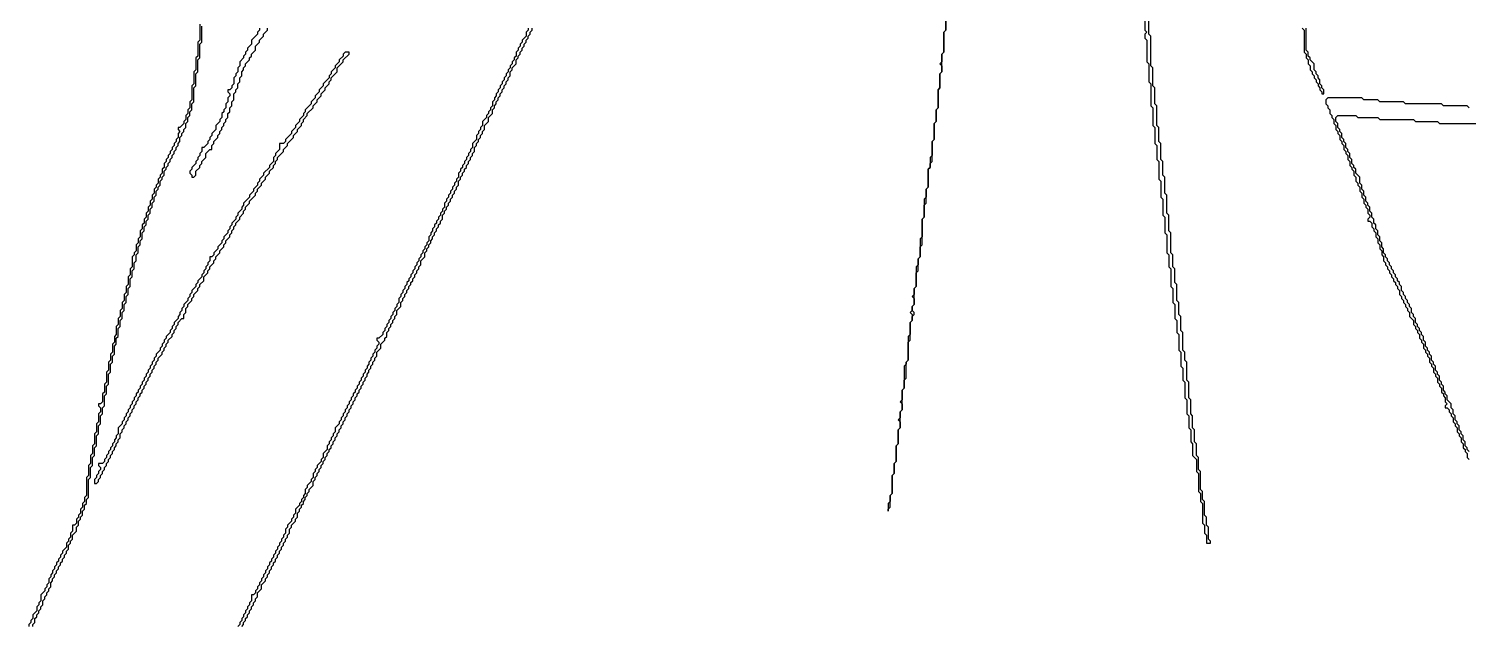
# Model space of a CAD drawing. Header units: metres. Extents: x 0 to 1000, y 0 to 1405.
# Drawn here: x 363.7 to 544.6, y 492.4 to 567.4 of the extents above; entities that cross this region are included whole.
import ezdxf

# ---------------------------------------------------------------- set-up
doc = ezdxf.new("R2010")
doc.units = ezdxf.units.M

msp = doc.modelspace()

# ---------------------------------------------------------------- linework, layer by layer
for points in [[(504, 570.25), (504, 567.25), (504.25, 567), (504, 566.75), (504, 566.25), (504.25, 566), (504.25, 563.25), (504.5, 563), (504.5, 560.75), (504.75, 560.5), (504.75, 557.75), (505, 557.5), (505, 555.25), (505.25, 555), (505.25, 553), (505.5, 552.75), (505.5, 551), (505.75, 550.75), (505.75, 548.5), (506, 548.25), (506, 546.25), (506.25, 546), (506.25, 544), (506.5, 543.75), (506.5, 541.75), (506.75, 541.5), (506.75, 539.25), (507, 539), (507, 537.5), (507.25, 537.25), (507.25, 535), (507.5, 534.75), (507.5, 533), (507.75, 532.75), (507.75, 531), (508, 530.75), (508, 529.25), (508.25, 529), (508.25, 527), (508.5, 526.75), (508.5, 525), (508.75, 524.75), (508.75, 523.25), (509, 523), (509, 521), (509.25, 520.75), (509.25, 519), (509.5, 518.75), (509.5, 517.25), (509.75, 517), (509.75, 515.5), (510, 515.25), (510, 513.75), (510.5, 513.25), (510.5, 511.75), (510.75, 511.5), (510.75, 509.25), (511, 509), (511, 508), (511.25, 507.75), (511.25, 505.25), (511.5, 505), (511.5, 504), (511.75, 503.75), (511.75, 502.75), (512.25, 502.75), (512.25, 503), (512, 503.25), (512, 504.75), (511.75, 505), (511.75, 506), (511.5, 506.25), (511.5, 508), (511.25, 508.25), (511.25, 509.25), (511, 509.5), (511, 511.75), (510.75, 512), (510.75, 513.5), (510.5, 513.75), (510.5, 515.25), (510.25, 515.5), (510.25, 517), (510, 517.25), (510, 518.75), (509.75, 519), (509.75, 520.75), (509.5, 521), (509.5, 523), (509.25, 523.25), (509.25, 525.5), (509, 525.75), (509, 526.75), (508.75, 527), (508.75, 529.25), (508.5, 529.5), (508.5, 531.25), (508.25, 531.5), (508.25, 533), (508, 533.25), (508, 535.25), (507.75, 535.5), (507.75, 537.25), (507.5, 537.5), (507.5, 539), (507.25, 539.25), (507.25, 541.75), (507, 542), (507, 544), (506.75, 544.25), (506.75, 546.5), (506.5, 546.75), (506.5, 548.75), (506.25, 549), (506.25, 550.75), (506, 551), (506, 553), (505.75, 553.25), (505.75, 555), (505.5, 555.25), (505.5, 557.75), (505.25, 558), (505.25, 560), (505, 560.25), (505, 562.5), (504.75, 562.75), (504.75, 566.5), (504.5, 566.75), (504.5, 569.75)], [(385.25, 568), (385.25, 566), (385, 565.75), (385, 564), (384.75, 563.75), (384.75, 562.25), (384.5, 562), (384.5, 560.5), (384.25, 560.25), (384.25, 558.5), (384, 558.25), (384, 557.5), (383.75, 557.25), (383.75, 556.75), (383.5, 556.5), (383.5, 556), (383.25, 555.75), (383.25, 555.5), (382.75, 555), (382.5, 555), (382.5, 554.75), (382.75, 554.5), (382.5, 554.25), (382.5, 553.75), (382.25, 553.5), (382.25, 553.25), (382, 553), (382, 552.75), (381.75, 552.5), (381.75, 552.25), (381.5, 552), (381.5, 551.75), (381.25, 551.5), (381.25, 551.25), (381, 551), (381, 550.75), (380.75, 550.5), (380.75, 550), (380.5, 549.75), (380.5, 549.25), (380.25, 549), (380.25, 548.75), (380, 548.5), (380, 548), (379.75, 547.75), (379.75, 547.5), (379.5, 547.25), (379.5, 546.75), (379.25, 546.5), (379.25, 546), (379, 545.75), (379, 545.25), (378.75, 545), (378.75, 544.5), (378.5, 544.25), (378.5, 543.75), (378.25, 543.5), (378.25, 543), (378, 542.75), (378, 542.25), (377.75, 542), (377.75, 541.25), (377.5, 541), (377.5, 540.5), (377.25, 540.25), (377.25, 539.5), (377, 539.25), (377, 539), (376.75, 538.75), (376.75, 537.5), (376.5, 537.25), (376.5, 536.5), (376.25, 536.25), (376.25, 535.25), (376, 535), (376, 534.25), (375.75, 534), (375.75, 533.25), (375.5, 533), (375.5, 532.25), (375.25, 532), (375.25, 531.25), (375, 531), (375, 530.25), (374.75, 530), (374.75, 529), (374.5, 528.75), (374.5, 528), (374.25, 527.75), (374.25, 526.75), (374, 526.5), (374, 525.75), (373.75, 525.5), (373.75, 524.5), (373.5, 524.25), (373.5, 523), (373.25, 522.75), (373.25, 521.75), (373, 521.5), (373, 520.5), (372.75, 520.25), (372.5, 520.25), (372.5, 520), (372.75, 519.75), (372.75, 519.25), (372.5, 519), (372.5, 518), (372.25, 517.75), (372.25, 516.75), (372, 516.5), (372, 515.25), (371.75, 515), (371.75, 514), (371.5, 513.75), (371.5, 512.75), (371.25, 512.5), (371.25, 511.25), (371, 511), (371, 508.75), (370.75, 508.5), (370.75, 508), (370.5, 507.75), (370.5, 507.25), (370.25, 507), (370.25, 506.5), (370, 506.25), (370, 506), (369.75, 505.75), (369.75, 505.25), (369.5, 505), (369.25, 505), (369.25, 504.25), (369, 504), (369, 503.5), (368.75, 503.25), (368.75, 503), (368.5, 502.75), (368.5, 502.25), (368, 501.75), (368, 501.5), (367.75, 501.25), (367.75, 501), (367.5, 500.75), (367.5, 500.5), (367.25, 500.25), (367.25, 500), (367, 499.75), (367, 499.5), (366.75, 499.25), (366.75, 499), (366.5, 498.75), (366.5, 498.5), (366.25, 498.25), (366.25, 497.75), (366, 497.5), (366, 497.25), (365.75, 497), (365.75, 496.75), (365.25, 496.25), (365.25, 495.5), (365, 495.25), (365, 495), (364.75, 494.75), (364.75, 494.25), (364.25, 493.75), (364.25, 493.25), (364, 493), (364, 492.75), (363.75, 492.5), (363.75, 492.25)], [(479, 568.5), (479, 567.25), (478.75, 567), (478.75, 564.5), (478.5, 564.25), (478.5, 563.25), (478.25, 563), (478.5, 562.75), (478.5, 562), (478.25, 561.75), (478.25, 560), (478, 559.75), (478, 557.5), (477.75, 557.25), (477.75, 555.75), (477.5, 555.5), (477.5, 553.5), (477.25, 553.25), (477.25, 551.5), (477, 551.25), (477, 550), (476.75, 549.75), (476.75, 547.5), (476.5, 547.25), (476.5, 546.25), (476.25, 546), (476.25, 543.75), (476, 543.5), (476, 541.25), (475.75, 541), (475.75, 538.75), (475.5, 538.5), (475.5, 537.75), (475.25, 537.5), (475.25, 535), (475, 534.75), (475, 534), (474.75, 533.75), (475, 533.5), (475, 532.75), (474.75, 532.5), (474.75, 532), (474.5, 531.75), (474.75, 531.5), (474.75, 530.75), (474.5, 530.5), (474.5, 529), (474.25, 528.75), (474.25, 525.75), (474, 525.5), (474, 525.25), (473.75, 525), (473.75, 522.25), (473.5, 522), (473.5, 520.75), (473.25, 520.5), (473.5, 520.25), (473.5, 519.5), (473.25, 519.25), (473.25, 518.5), (473, 518.25), (473.25, 518), (473.25, 517.25), (473, 517), (473, 515.25), (472.75, 515), (472.75, 513), (472.5, 512.75), (472.5, 511.5), (472.25, 511.25), (472.25, 509), (472, 508.75), (472, 508), (471.75, 507.75), (471.75, 506.75), (471.75, 507), (472, 507.25), (472, 508.75), (472.25, 509), (472.25, 511.25), (472.5, 511.5), (472.5, 512.75), (472.75, 513), (472.75, 515), (473, 515.25), (473, 517), (473.25, 517.25), (473.25, 519.25), (473.5, 519.5), (473.5, 522), (473.75, 522.25), (473.75, 523.25), (474, 523.5), (474, 525.5), (474.25, 525.75), (474.25, 528), (474.5, 528.25), (474.5, 530.5), (474.75, 530.75), (474.75, 531.25), (475, 531.5), (475, 531.75), (474.75, 532), (474.75, 532.5), (475, 532.75), (475, 534.75), (475.25, 535), (475.25, 536.75), (475.5, 537), (475.5, 538.5), (475.75, 538.75), (475.75, 540), (476, 540.25), (476, 543.5), (476.25, 543.75), (476.25, 545.25), (476.5, 545.5), (476.5, 547.25), (476.75, 547.5), (476.75, 549.75), (477, 550), (477, 550.5), (477.25, 550.75), (477.25, 553.25), (477.5, 553.5), (477.5, 555.5), (477.75, 555.75), (477.75, 557.25), (478, 557.5), (478, 559.75), (478.25, 560), (478.25, 561.75), (478.5, 562), (478.5, 564.25), (478.75, 564.5), (478.75, 567), (479, 567.25), (479, 568.5)], [(364.25, 492.25), (364.25, 492.5), (364.5, 492.75), (364.5, 493.25), (364.75, 493.5), (364.75, 493.75), (365, 494), (365, 494.25), (365.25, 494.5), (365.25, 494.75), (365.5, 495), (365.5, 495.5), (365.75, 495.75), (365.75, 496), (366, 496.25), (366, 496.5), (366.25, 496.75), (366.25, 497), (366.5, 497.25), (366.5, 497.75), (366.75, 498), (366.75, 498.25), (367, 498.5), (367, 498.75), (367.25, 499), (367.25, 499.25), (367.5, 499.5), (367.5, 499.75), (367.75, 500), (367.75, 500.25), (368, 500.5), (368, 500.75), (368.25, 501), (368.25, 501.25), (368.5, 501.5), (368.5, 501.75), (368.75, 502), (368.75, 502.5), (369, 502.75), (369, 503), (369.25, 503.25), (369.25, 503.75), (369.75, 504.25), (369.75, 504.75), (370, 505), (370, 505.5), (370.25, 505.75), (370.25, 506), (370.5, 506.25), (370.5, 506.75), (370.75, 507), (370.75, 507.5), (371, 507.75), (371, 508.25), (371.25, 508.5), (371.25, 510.75), (371.5, 511), (371.5, 512.25), (371.75, 512.5), (371.75, 513.5), (372, 513.75), (372, 514.75), (372.25, 515), (372.25, 516.25), (372.5, 516.5), (372.5, 517.5), (372.75, 517.75), (372.75, 518.75), (373, 519), (373, 519.75), (373.25, 520), (373.25, 521.25), (373.5, 521.5), (373.5, 522.5), (373.75, 522.75), (373.75, 524), (374, 524.25), (374, 525.25), (374.25, 525.5), (374.25, 526.25), (374.5, 526.5), (374.5, 527.5), (374.75, 527.75), (374.75, 528.5), (375, 528.75), (375, 529.75), (375.25, 530), (375.25, 530.75), (375.5, 531), (375.5, 531.75), (375.75, 532), (375.75, 532.75), (376, 533), (376, 533.75), (376.25, 534), (376.25, 534.75), (376.5, 535), (376.5, 536), (376.75, 536.25), (376.75, 537), (377, 537.25), (377, 538), (377.25, 538.25), (377.25, 539), (377.5, 539.25), (377.5, 540), (377.75, 540.25), (377.75, 540.75), (378, 541), (378, 541.75), (378.25, 542), (378.25, 542.5), (378.5, 542.75), (378.5, 543.25), (378.75, 543.5), (378.75, 544), (379, 544.25), (379, 544.75), (379.25, 545), (379.25, 545.5), (379.5, 545.75), (379.5, 546.25), (379.75, 546.5), (379.75, 547), (380, 547.25), (380, 547.5), (380.25, 547.75), (380.25, 548.25), (380.5, 548.5), (380.5, 548.75), (380.75, 549), (380.75, 549.5), (381, 549.75), (381, 550), (381.25, 550.25), (381.25, 550.5), (381.5, 550.75), (381.5, 551), (381.75, 551.25), (381.75, 551.5), (382, 551.75), (382, 552), (382.25, 552.25), (382.25, 552.5), (382.5, 552.75), (382.5, 553), (382.75, 553.25), (382.75, 553.75), (383, 554), (383, 554.25), (383.25, 554.5), (383.25, 554.75), (383.5, 555), (383.5, 555.5), (383.75, 555.75), (383.75, 556.25), (384, 556.5), (384, 557), (384.25, 557.25), (384.25, 558), (384.5, 558.25), (384.5, 560), (384.75, 560.25), (384.75, 561.75), (385, 562), (385, 563.5), (385.25, 563.75), (385.25, 565.5), (385.5, 565.75), (385.5, 567.75)], [(392.75, 567.5), (392.75, 567.25), (392.5, 567), (392.5, 566.75), (391.75, 566), (391.75, 565.5), (391.25, 565), (391.25, 564.75), (391, 564.5), (391, 564.25), (390.75, 564), (390.75, 563.75), (390.25, 563.25), (390.25, 562.75), (390, 562.5), (390, 562), (389.75, 561.75), (389.75, 561.5), (389.5, 561.25), (389.5, 560.5), (389.25, 560.25), (389.25, 560), (389, 559.75), (388.75, 559.75), (388.75, 559.5), (389, 559.25), (389, 559), (388.75, 558.75), (388.75, 558.25), (388.5, 558), (388.5, 557.5), (388.25, 557.25), (388.25, 557), (388, 556.75), (388, 556.25), (387.75, 556), (387.75, 555.75), (387.25, 555.25), (387.25, 554.75), (386.75, 554.25), (386.75, 554), (386.5, 553.75), (386.5, 553.5), (386.25, 553.25), (386.25, 553), (385.75, 552.5), (385.5, 552.5), (385.5, 552), (385.25, 551.75), (385.25, 551.5), (385, 551.25), (385, 551), (384.75, 550.75), (384.75, 550.5), (384.25, 550), (384.25, 549.75), (384, 549.5), (384, 549.25), (384.25, 549), (384.25, 548.75), (384.5, 548.75), (384.75, 549), (384.75, 549.5), (385.25, 550), (385.25, 550.25), (385.5, 550.5), (385.5, 550.75), (386, 551.25), (386, 551.75), (386.5, 552.25), (386.75, 552.25), (386.75, 552.75), (387, 553), (387, 553.25), (387.5, 553.75), (387.5, 554), (387.75, 554.25), (387.75, 554.5), (388, 554.75), (388, 555), (388.25, 555.25), (388.25, 555.5), (388.5, 555.75), (388.5, 556), (388.75, 556.25), (388.75, 556.75), (389, 557), (389, 557.5), (389.25, 557.75), (389.25, 558.25), (389.5, 558.5), (389.5, 559.25), (389.75, 559.5), (389.75, 559.75), (390, 560), (390, 560.5), (390.25, 560.75), (390.25, 561.25), (390.5, 561.5), (390.5, 562), (390.75, 562.25), (390.75, 562.5), (391, 562.75), (391, 563), (391.5, 563.5), (391.5, 563.75), (391.75, 564), (391.75, 564.25), (392.25, 564.75), (392.25, 565.25), (392.75, 565.75), (392.75, 566), (393.25, 566.5), (393.25, 566.75), (393.75, 567.25), (393.75, 567.5)], [(426.5, 567.5), (426.5, 567.25), (426.25, 567), (426.25, 566.5), (425.75, 566), (425.75, 565.75), (425.5, 565.5), (425.5, 565.25), (425.25, 565), (425.25, 564.75), (425, 564.5), (425, 564), (424.75, 563.75), (424.75, 563.5), (424.5, 563.25), (424.5, 563), (424.25, 562.75), (424.25, 562.5), (424, 562.25), (424, 562), (423.75, 561.75), (423.75, 561.5), (423.5, 561.25), (423.5, 561), (423.25, 560.75), (423.25, 560.5), (423, 560.25), (423, 560), (422.75, 559.75), (422.75, 559.5), (422.5, 559.25), (422.5, 559), (422.25, 558.75), (422.25, 558.5), (422, 558.25), (422, 557.75), (421.75, 557.5), (421.75, 557.25), (421.5, 557), (421.5, 556.75), (421.25, 556.5), (421.25, 556.25), (420.75, 555.75), (420.75, 555.25), (420.5, 555), (420.5, 554.75), (420.25, 554.5), (420.25, 554.25), (420, 554), (420, 553.5), (419.5, 553), (419.5, 552.5), (419.25, 552.25), (419.25, 552), (419, 551.75), (419, 551.5), (418.75, 551.25), (418.75, 551), (418.5, 550.75), (418.5, 550.5), (418.25, 550.25), (418.25, 550), (418, 549.75), (418, 549.5), (417.75, 549.25), (417.75, 548.75), (417.5, 548.5), (417.5, 548.25), (417.25, 548), (417.25, 547.75), (417, 547.5), (417, 547.25), (416.75, 547), (416.75, 546.75), (416.5, 546.5), (416.5, 546.25), (416.25, 546), (416.25, 545.75), (416, 545.5), (416, 545), (415.75, 544.75), (415.75, 544.5), (415.5, 544.25), (415.5, 544), (415.25, 543.75), (415.25, 543.5), (415, 543.25), (415, 543), (414.75, 542.75), (414.75, 542.5), (414.5, 542.25), (414.5, 542), (414.25, 541.75), (414.25, 541.5), (414, 541.25), (414, 540.75), (413.75, 540.5), (413.75, 540.25), (413.5, 540), (413.5, 539.75), (413.25, 539.5), (413.25, 539.25), (413, 539), (413, 538.75), (412.75, 538.5), (412.75, 538.25), (412.5, 538), (412.5, 537.75), (412.25, 537.5), (412.25, 537.25), (412, 537), (412, 536.75), (411.75, 536.5), (411.75, 536.25), (411.5, 536), (411.5, 535.75), (411.25, 535.5), (411.25, 535.25), (411, 535), (411, 534.75), (410.75, 534.5), (410.75, 534.25), (410.5, 534), (410.5, 533.75), (410.25, 533.5), (410.25, 533), (410, 532.75), (410, 532.5), (409.75, 532.25), (409.75, 532), (409.5, 531.75), (409.5, 531.5), (409.25, 531.25), (409.25, 531), (409, 530.75), (409, 530.5), (408.75, 530.25), (408.75, 530), (408.5, 529.75), (408.5, 529.5), (408.25, 529.25), (408.25, 529), (407.75, 528.5), (407.5, 528.5), (407.5, 528.25), (407.75, 528), (407.75, 527.75), (407.5, 527.5), (407.5, 527.25), (407.25, 527), (407.25, 526.75), (407, 526.5), (407, 526.25), (406.75, 526), (406.75, 525.75), (406.5, 525.5), (406.5, 525.25), (406.25, 525), (406.25, 524.75), (406, 524.5), (406, 524.25), (405.75, 524), (405.75, 523.75), (405.5, 523.5), (405.5, 523.25), (405.25, 523), (405.25, 522.75), (405, 522.5), (405, 522.25), (404.75, 522), (404.75, 521.75), (404.5, 521.5), (404.5, 521.25), (404.25, 521), (404.25, 520.75), (404, 520.5), (404, 520.25), (403.75, 520), (403.75, 519.75), (403.5, 519.5), (403.5, 519.25), (403.25, 519), (403.25, 518.75), (403, 518.5), (403, 518.25), (402.75, 518), (402.75, 517.75), (402.25, 517.25), (402.25, 516.75), (402, 516.5), (402, 516.25), (401.75, 516), (401.75, 515.75), (401.5, 515.5), (401.5, 515.25), (401.25, 515), (401.25, 514.5), (400.75, 514), (400.75, 513.5), (400.5, 513.25), (400.5, 513), (400, 512.5), (400, 512.25), (399.75, 512), (399.75, 511.75), (399.5, 511.5), (399.5, 511), (399.25, 510.75), (399.25, 510.5), (398.75, 510), (398.75, 509.75), (398.5, 509.5), (398.5, 509), (398.25, 508.75), (398.25, 508.5), (398, 508.25), (398, 508), (397.75, 507.75), (397.75, 507.5), (397.25, 507), (397.25, 506.5), (397, 506.25), (397, 506), (396.75, 505.75), (396.75, 505.5), (396.25, 505), (396.25, 504.75), (396, 504.5), (396, 504), (395.75, 503.75), (395.75, 503.5), (395.5, 503.25), (395.5, 503), (395.25, 502.75), (395.25, 502.5), (395, 502.25), (395, 502), (394.75, 501.75), (394.75, 501.5), (394.5, 501.25), (394.5, 501), (394.25, 500.75), (394.25, 500.5), (394, 500.25), (394, 500), (393.75, 499.75), (393.75, 499.5), (393.5, 499.25), (393.5, 499), (393.25, 498.75), (393.25, 498.5), (393, 498.25), (393, 498), (392.75, 497.75), (392.75, 497.5), (392.5, 497.25), (392.5, 497), (392.25, 496.75), (392.25, 496.5), (392, 496.25), (391.75, 496.25), (391.75, 495.5), (391.5, 495.25), (391.5, 495), (391.25, 494.75), (391.25, 494.5), (391, 494.25), (391, 494), (390.75, 493.75), (390.75, 493.5), (390.5, 493.25), (390.5, 493), (390.25, 492.75), (390.25, 492.5), (390, 492.25)], [(390.5, 492.25), (390.75, 492.5), (390.75, 492.75), (391, 493), (391, 493.25), (391.25, 493.5), (391.25, 493.75), (391.5, 494), (391.5, 494.25), (391.75, 494.5), (391.75, 494.75), (392, 495), (392, 495.25), (392.25, 495.5), (392.25, 495.75), (392.5, 496), (392.5, 496.5), (393, 497), (393, 497.5), (393.5, 498), (393.5, 498.25), (393.75, 498.5), (393.75, 498.75), (394, 499), (394, 499.25), (394.25, 499.5), (394.25, 499.75), (394.5, 500), (394.5, 500.25), (394.75, 500.5), (394.75, 500.75), (395, 501), (395, 501.25), (395.25, 501.5), (395.25, 501.75), (395.5, 502), (395.5, 502.25), (395.75, 502.5), (395.75, 502.75), (396, 503), (396, 503.25), (396.25, 503.5), (396.25, 503.75), (396.5, 504), (396.5, 504.5), (396.75, 504.75), (396.75, 505), (397.25, 505.5), (397.25, 505.75), (397.5, 506), (397.5, 506.5), (397.75, 506.75), (397.75, 507), (398, 507.25), (398, 507.5), (398.25, 507.75), (398.25, 508), (398.5, 508.25), (398.5, 508.5), (398.75, 508.75), (398.75, 509), (399, 509.25), (399, 509.5), (399.5, 510), (399.5, 510.5), (399.75, 510.75), (399.75, 511), (400, 511.25), (400, 511.5), (400.25, 511.75), (400.25, 512), (400.5, 512.25), (400.5, 512.5), (400.75, 512.75), (400.75, 513), (401, 513.25), (401, 513.5), (401.25, 513.75), (401.25, 514), (401.5, 514.25), (401.5, 514.5), (401.75, 514.75), (401.75, 515), (402, 515.25), (402, 515.5), (402.25, 515.75), (402.25, 516), (402.5, 516.25), (402.5, 516.5), (402.75, 516.75), (402.75, 517), (403, 517.25), (403, 517.5), (403.25, 517.75), (403.25, 518), (403.5, 518.25), (403.5, 518.5), (403.75, 518.75), (403.75, 519), (404, 519.25), (404, 519.5), (404.25, 519.75), (404.25, 520), (404.5, 520.25), (404.5, 520.5), (404.75, 520.75), (404.75, 521), (405, 521.25), (405, 521.5), (405.25, 521.75), (405.25, 522), (405.5, 522.25), (405.5, 522.5), (405.75, 522.75), (405.75, 523), (406, 523.25), (406, 523.5), (406.25, 523.75), (406.25, 524), (406.5, 524.25), (406.5, 524.5), (406.75, 524.75), (406.75, 525), (407, 525.25), (407, 525.5), (407.25, 525.75), (407.25, 526), (407.5, 526.25), (407.5, 526.75), (408, 527.25), (408, 527.75), (408.5, 528.25), (408.5, 528.5), (408.75, 528.75), (408.75, 529.25), (409, 529.5), (409, 529.75), (409.25, 530), (409.25, 530.25), (409.5, 530.5), (409.5, 530.75), (409.75, 531), (409.75, 531.25), (410, 531.5), (410, 532), (410.5, 532.5), (410.5, 533), (410.75, 533.25), (410.75, 533.5), (411, 533.75), (411, 534), (411.25, 534.25), (411.25, 534.5), (411.5, 534.75), (411.5, 535), (411.75, 535.25), (411.75, 535.5), (412, 535.75), (412, 536), (412.25, 536.25), (412.25, 536.5), (412.5, 536.75), (412.5, 537), (412.75, 537.25), (412.75, 537.5), (413, 537.75), (413, 538.25), (413.5, 538.75), (413.5, 539.25), (413.75, 539.5), (413.75, 539.75), (414, 540), (414, 540.25), (414.25, 540.5), (414.25, 540.75), (414.5, 541), (414.5, 541.25), (414.75, 541.5), (414.75, 541.75), (415, 542), (415, 542.25), (415.25, 542.5), (415.25, 542.75), (415.5, 543), (415.5, 543.25), (415.75, 543.5), (415.75, 544), (416, 544.25), (416, 544.5), (416.25, 544.75), (416.25, 545), (416.5, 545.25), (416.5, 545.5), (416.75, 545.75), (416.75, 546), (417, 546.25), (417, 546.5), (417.25, 546.75), (417.25, 547), (417.5, 547.25), (417.5, 547.5), (417.75, 547.75), (417.75, 548.25), (418, 548.5), (418, 548.75), (418.25, 549), (418.25, 549.25), (418.5, 549.5), (418.5, 549.75), (418.75, 550), (418.75, 550.25), (419, 550.5), (419, 550.75), (419.25, 551), (419.25, 551.25), (419.5, 551.5), (419.5, 551.75), (419.75, 552), (419.75, 552.5), (420, 552.75), (420, 553), (420.25, 553.25), (420.25, 553.5), (420.5, 553.75), (420.5, 554), (420.75, 554.25), (420.75, 554.5), (421, 554.75), (421, 555.25), (421.5, 555.75), (421.5, 556.25), (422, 556.75), (422, 557.25), (422.25, 557.5), (422.25, 557.75), (422.5, 558), (422.5, 558.25), (422.75, 558.5), (422.75, 558.75), (423, 559), (423, 559.25), (423.25, 559.5), (423.25, 559.75), (423.5, 560), (423.5, 560.25), (423.75, 560.5), (423.75, 560.75), (424, 561), (424, 561.25), (424.25, 561.5), (424.25, 562), (424.5, 562.25), (424.5, 562.5), (425, 563), (425, 563.5), (425.25, 563.75), (425.25, 564), (425.5, 564.25), (425.5, 564.5), (425.75, 564.75), (425.75, 565), (426, 565.25), (426, 565.5), (426.25, 565.75), (426.25, 566), (426.5, 566.25), (426.5, 566.5), (426.75, 566.75), (426.75, 567), (427, 567.25), (427, 567.5)], [(523.75, 567.5), (524, 567.25), (524, 564.5), (524.25, 564.25), (524.25, 563.75), (524.5, 563.5), (524.5, 563), (524.75, 562.75), (524.75, 562.25), (525, 562), (525, 561.75), (525.25, 561.5), (525.25, 561.25), (525.5, 561), (525.5, 560.75), (525.75, 560.5), (525.75, 560.25), (526, 560), (526, 559.75), (526.25, 559.5), (526.25, 559.25), (526.5, 559.25), (526.5, 559.75), (526.25, 560), (526.25, 560.25), (526, 560.5), (526, 561), (525.75, 561.25), (525.75, 561.5), (525.5, 561.75), (525.5, 562), (525.25, 562.25), (525.25, 563), (524.75, 563.5), (524.75, 563.75), (524.5, 564), (524.5, 564.5), (524.25, 564.75), (524.25, 567.5)], [(544.75, 557.5), (544.5, 557.75), (541.5, 557.75), (541.25, 558), (536.75, 558), (536.5, 558.25), (533.5, 558.25), (533.25, 558.5), (531.5, 558.5), (531.25, 558.75), (527, 558.75), (526.75, 558.5), (526.75, 558), (527, 557.75), (527, 557.5), (527.25, 557.25), (527.25, 556.75), (527.5, 556.5), (527.5, 556.25), (527.75, 556), (527.75, 555.5), (528, 555.25), (528, 554.75), (528.25, 554.5), (528.25, 554.25), (528.5, 554), (528.5, 553.5), (528.75, 553.25), (528.75, 553), (529, 552.75), (529, 552.25), (529.25, 552), (529.25, 551.75), (529.5, 551.5), (529.5, 551), (529.75, 550.75), (529.75, 550.25), (530, 550), (530, 549.75), (530.25, 549.5), (530.25, 549), (530.5, 548.75), (530.5, 548.25), (530.75, 548), (530.75, 547.75), (531, 547.5), (531, 547), (531.25, 546.75), (531.25, 546.25), (531.5, 546), (531.5, 545.5), (531.75, 545.25), (531.75, 545), (532, 544.75), (532, 544.25), (532.25, 544), (532.25, 543.75), (532, 543.5), (532, 543.25), (532.25, 543.25), (532.5, 543), (532.5, 542.5), (532.75, 542.25), (532.75, 542), (533, 541.75), (533, 541.25), (533.25, 541), (533.25, 540.5), (533.5, 540.25), (533.5, 539.75), (533.75, 539.5), (533.75, 539), (534, 538.75), (534, 538.25), (534.25, 538), (534.25, 537.75), (534.5, 537.5), (534.5, 537.25), (534.75, 537), (534.75, 536.75), (535, 536.5), (535, 536.25), (535.25, 536), (535.25, 535.75), (535.5, 535.5), (535.5, 535.25), (535.75, 535), (535.75, 534.75), (536, 534.5), (536, 534), (536.25, 533.75), (536.25, 533.5), (536.5, 533.25), (536.5, 533), (536.75, 532.75), (536.75, 532.5), (537, 532.25), (537, 532), (537.25, 531.75), (537.25, 531.25), (537.75, 530.75), (537.75, 530.25), (538, 530), (538, 529.75), (538.25, 529.5), (538.25, 529.25), (538.5, 529), (538.5, 528.5), (538.75, 528.25), (538.75, 528), (539, 527.75), (539, 527.25), (539.25, 527), (539.25, 526.75), (539.5, 526.5), (539.5, 526.25), (539.75, 526), (539.75, 525.5), (540, 525.25), (540, 525), (540.25, 524.75), (540.25, 524.25), (540.5, 524), (540.5, 523.75), (540.75, 523.5), (540.75, 523), (541, 522.75), (541, 522.5), (541.25, 522.25), (541.25, 521.75), (541.5, 521.5), (541.5, 521.25), (541.75, 521), (541.75, 520.5), (542, 520.25), (541.75, 520), (541.75, 519.75), (542, 519.75), (542.25, 519.5), (542.25, 519.25), (542.5, 519), (542.5, 518.75), (542.75, 518.5), (542.75, 518), (543, 517.75), (543, 517.5), (543.25, 517.25), (543.25, 516.75), (543.5, 516.5), (543.5, 516.25), (543.75, 516), (543.75, 515.5), (544, 515.25), (544, 514.75), (544.25, 514.5), (544.25, 514.25), (544.5, 514), (544.5, 513.5), (544.75, 513.25)], [(544.75, 514.25), (544.5, 514.5), (544.5, 514.75), (544.25, 515), (544.25, 515.5), (544, 515.75), (544, 516.25), (543.75, 516.5), (543.75, 516.75), (543.5, 517), (543.5, 517.5), (543.25, 517.75), (543.25, 518), (543, 518.25), (543, 518.75), (542.75, 519), (542.75, 519.5), (542.5, 519.75), (542.5, 520.25), (542, 520.75), (542, 521.25), (541.75, 521.5), (541.75, 521.75), (541.5, 522), (541.5, 522.5), (541.25, 522.75), (541.25, 523), (541, 523.25), (541, 523.75), (540.75, 524), (540.75, 524.25), (540.5, 524.5), (540.5, 525), (540.25, 525.25), (540.25, 525.5), (540, 525.75), (540, 526.25), (539.75, 526.5), (539.75, 526.75), (539.5, 527), (539.5, 527.25), (539.25, 527.5), (539.25, 528), (539, 528.25), (539, 528.75), (538.75, 529), (538.75, 529.25), (538.5, 529.5), (538.5, 529.75), (538.25, 530), (538.25, 530.25), (538, 530.5), (538, 531), (537.75, 531.25), (537.75, 531.5), (537.5, 531.75), (537.5, 532.25), (537.25, 532.5), (537.25, 532.75), (537, 533), (537, 533.25), (536.75, 533.5), (536.75, 533.75), (536.5, 534), (536.5, 534.25), (536.25, 534.5), (536.25, 535), (536, 535.25), (536, 535.5), (535.75, 535.75), (535.75, 536), (535.5, 536.25), (535.5, 536.5), (535.25, 536.75), (535.25, 537), (535, 537.25), (535, 537.5), (534.75, 537.75), (534.75, 538), (534.5, 538.25), (534.5, 538.5), (534.25, 538.75), (534.25, 539), (534, 539.25), (534, 539.75), (533.75, 540), (533.75, 540.5), (533.5, 540.75), (533.5, 541.25), (533.25, 541.5), (533.25, 542), (533, 542.25), (533, 542.75), (532.75, 543), (532.75, 543.5), (532.5, 543.75), (532.5, 544.25), (532.25, 544.5), (532.25, 545), (532, 545.25), (532, 545.5), (531.75, 545.75), (531.75, 546.25), (531.5, 546.5), (531.5, 547), (531.25, 547.25), (531.25, 547.75), (531, 548), (531, 548.75), (530.5, 549.25), (530.5, 549.75), (530.25, 550), (530.25, 550.25), (530, 550.5), (530, 551), (529.75, 551.25), (529.75, 551.75), (529.5, 552), (529.5, 552.25), (529.25, 552.5), (529.25, 553), (529, 553.25), (529, 553.5), (528.75, 553.75), (528.75, 554.25), (528.5, 554.5), (528.5, 554.75), (528.25, 555), (528.25, 555.5), (528, 555.75), (528, 556.25), (528.25, 556.5), (530.5, 556.5), (530.75, 556.25), (533.25, 556.25), (533.5, 556), (537.75, 556), (538, 555.75), (540.75, 555.75), (541, 555.5), (545.75, 555.5)]]:
    msp.add_lwpolyline(points)
msp.add_lwpolyline([(403.5, 564.5), (403.25, 564.25), (403.25, 564), (402.75, 563.5), (402.75, 563.25), (402.25, 562.75), (402.25, 562.5), (401.75, 562), (401.75, 561.75), (401.5, 561.5), (401.5, 561.25), (400.75, 560.5), (400.75, 560.25), (400.25, 559.75), (400.25, 559.5), (399.75, 559), (399.75, 558.75), (399.25, 558.25), (399.25, 558), (398.5, 557.25), (398.5, 557), (398.25, 556.75), (398.25, 556.5), (397.75, 556), (397.75, 555.75), (397.25, 555.25), (397.25, 555), (396.75, 554.5), (396.75, 554.25), (396, 553.5), (396, 553.25), (395.75, 553), (395.25, 553), (395.25, 552.25), (394.75, 551.75), (394.75, 551.5), (394.5, 551.25), (394.5, 550.75), (394, 550.25), (394, 550), (393.25, 549.25), (393.25, 549), (392.75, 548.5), (392.75, 548.25), (392.5, 548), (392.5, 547.75), (392, 547.25), (392, 547), (391.5, 546.5), (391.5, 546.25), (390.75, 545.5), (390.75, 545.25), (390.5, 545), (390.5, 544.75), (390, 544.25), (390, 544), (389.75, 543.75), (389.75, 543.5), (389.25, 543), (389.25, 542.75), (389, 542.5), (389, 542.25), (388.75, 542), (388.75, 541.75), (388.25, 541.25), (388.25, 541), (388, 540.75), (388, 540.5), (387.5, 540), (387.5, 539.75), (387, 539.25), (387, 539), (386.75, 538.75), (386.5, 538.75), (386.5, 538.25), (386.25, 538), (386.25, 537.75), (386, 537.5), (386, 537.25), (385.75, 537), (385.75, 536.75), (385.5, 536.5), (385.5, 536.25), (385, 535.75), (385, 535.5), (384.75, 535.25), (384.75, 535), (384.25, 534.5), (384.25, 534.25), (384, 534), (384, 533.75), (383.75, 533.5), (383.75, 533.25), (383.25, 532.75), (383.25, 532.5), (383, 532.25), (383, 532), (382.75, 531.75), (382.75, 531.5), (382.5, 531.25), (382.5, 531), (382, 530.5), (382, 530.25), (381.75, 530), (381.75, 529.75), (381.5, 529.5), (381.5, 529.25), (381, 528.75), (381, 528.5), (380.75, 528.25), (380.75, 528), (380.5, 527.75), (380.5, 527.5), (380.25, 527.25), (380.25, 527), (379.75, 526.5), (379.75, 526.25), (379.5, 526), (379.5, 525.75), (379.25, 525.5), (379.25, 525.25), (379, 525), (379, 524.75), (378.75, 524.5), (378.75, 524.25), (378.5, 524), (378.5, 523.75), (378.25, 523.5), (378.25, 523.25), (378, 523), (378, 522.75), (377.75, 522.5), (377.75, 522.25), (377.5, 522), (377.5, 521.75), (377.25, 521.5), (377.25, 521.25), (377, 521), (377, 520.75), (376.75, 520.5), (376.75, 520.25), (376.5, 520), (376.5, 519.75), (376.25, 519.5), (376.25, 519.25), (376, 519), (376, 518.75), (375.75, 518.5), (375.75, 518.25), (375.5, 518), (375.5, 517.75), (375, 517.25), (375, 516.5), (374.75, 516.25), (374.75, 516), (374.5, 515.75), (374.5, 515.5), (374.25, 515.25), (374.25, 515), (374, 514.75), (374, 514.5), (373.75, 514.25), (373.75, 514), (373.5, 513.75), (373.5, 513.5), (373.25, 513.25), (373.25, 513), (373, 512.75), (372.5, 512.75), (372.5, 512.5), (372.75, 512.25), (372.75, 512), (372.5, 511.75), (372.5, 511.5), (372.25, 511.25), (372.25, 511), (372, 510.75), (372, 510.25), (372.25, 510.25), (372.5, 510.5), (372.5, 510.75), (372.75, 511), (372.75, 511.25), (373, 511.5), (373, 511.75), (373.25, 512), (373.25, 512.25), (373.5, 512.5), (373.5, 512.75), (373.75, 513), (373.75, 513.25), (374, 513.5), (374, 513.75), (374.25, 514), (374.25, 514.25), (374.5, 514.5), (374.5, 514.75), (374.75, 515), (374.75, 515.25), (375, 515.5), (375, 515.75), (375.25, 516), (375.25, 516.5), (375.5, 516.75), (375.5, 517), (375.75, 517.25), (375.75, 517.5), (376, 517.75), (376, 518), (376.25, 518.25), (376.25, 518.5), (376.5, 518.75), (376.5, 519), (376.75, 519.25), (376.75, 519.5), (377, 519.75), (377, 520), (377.25, 520.25), (377.25, 520.5), (377.5, 520.75), (377.5, 521), (377.75, 521.25), (377.75, 521.5), (378, 521.75), (378, 522), (378.25, 522.25), (378.25, 522.5), (378.5, 522.75), (378.5, 523), (378.75, 523.25), (378.75, 523.5), (379, 523.75), (379, 524), (379.25, 524.25), (379.25, 524.5), (379.5, 524.75), (379.5, 525), (379.75, 525.25), (379.75, 525.5), (380, 525.75), (380, 526), (380.5, 526.5), (380.5, 526.75), (380.75, 527), (380.75, 527.25), (381, 527.5), (381, 527.75), (381.25, 528), (381.25, 528.25), (381.75, 528.75), (381.75, 529), (382, 529.25), (382, 529.5), (382.25, 529.75), (382.25, 530), (382.5, 530.25), (382.5, 530.5), (383, 531), (383.25, 531), (383.25, 531.5), (383.5, 531.75), (383.5, 532.25), (383.75, 532.5), (383.75, 532.75), (384.25, 533.25), (384.25, 533.5), (384.5, 533.75), (384.5, 534), (385, 534.5), (385, 534.75), (385.25, 535), (385.25, 535.25), (385.75, 535.75), (385.75, 536.25), (386.25, 536.75), (386.25, 537), (386.5, 537.25), (386.5, 537.5), (387, 538), (387, 538.25), (387.25, 538.5), (387.25, 538.75), (387.75, 539.25), (387.75, 539.5), (388.25, 540), (388.25, 540.25), (388.5, 540.5), (388.5, 540.75), (389, 541.25), (389, 541.5), (389.25, 541.75), (389.25, 542), (389.5, 542.25), (389.5, 542.5), (389.75, 542.75), (389.75, 543), (390.25, 543.5), (390.25, 543.75), (390.75, 544.25), (390.75, 544.5), (391, 544.75), (391, 545), (391.5, 545.5), (391.5, 545.75), (392.25, 546.5), (392.25, 546.75), (392.5, 547), (392.5, 547.25), (393, 547.75), (393, 548), (393.5, 548.5), (393.5, 548.75), (394, 549.25), (394, 549.5), (394.5, 550), (394.5, 550.25), (394.75, 550.5), (394.75, 550.75), (395, 551), (395, 551.25), (395.75, 552), (395.75, 552.25), (396.25, 552.75), (396.25, 553), (397, 553.75), (397, 554), (397.5, 554.5), (397.5, 554.75), (398, 555.25), (398, 555.5), (398.25, 555.75), (398.25, 556), (398.75, 556.5), (398.75, 556.75), (399.5, 557.5), (399.5, 557.75), (400, 558.25), (400, 558.5), (400.5, 559), (400.5, 559.25), (401, 559.75), (401, 560), (401.5, 560.5), (401.5, 560.75), (401.75, 561), (401.75, 561.25), (402.5, 562), (402.5, 562.5), (403.25, 563.25), (403.25, 563.5), (404, 564.25), (404, 564.5)], close=True)

doc.saveas('drawing.dxf')
